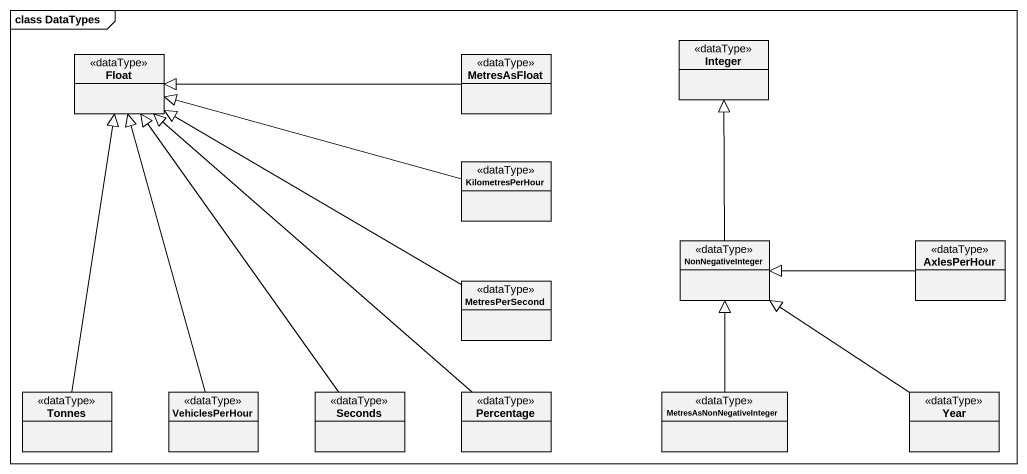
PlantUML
@startuml
mainframe class DataTypes
hide circle
hide empty members
class Float <<dataType>>
class MetresAsFloat <<dataType>>
class Integer <<dataType>>
class KilometresPerHour <<dataType>>
class NonNegativeInteger <<dataType>>
class AxlesPerHour <<dataType>>
class MetresPerSecond <<dataType>>
class Tonnes <<dataType>>
class VehiclesPerHour <<dataType>>
class Seconds <<dataType>>
class Percentage <<dataType>>
class MetresAsNonNegativeInteger <<dataType>>
class Year <<dataType>>
MetresAsFloat -left-|> Float
KilometresPerHour -left-|> Float
NonNegativeInteger -up-|> Integer
AxlesPerHour -left-|> NonNegativeInteger
MetresPerSecond -left-|> Float
Tonnes -up-|> Float
VehiclesPerHour -up-|> Float
Seconds -up-|> Float
Percentage -up-|> Float
MetresAsNonNegativeInteger -up-|> NonNegativeInteger
Year -up-|> NonNegativeInteger
@enduml
